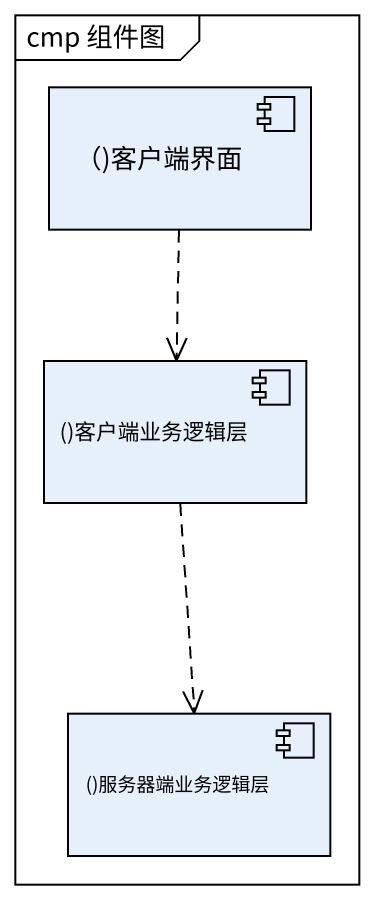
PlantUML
@startuml
mainframe cmp 组件图
component "（)客户端界面" as 客户端界面
component "()客户端业务逻辑层" as 客户端业务逻辑层
component "()服务器端业务逻辑层" as 服务器端业务逻辑层
客户端界面 ..> 客户端业务逻辑层
客户端业务逻辑层 ..> 服务器端业务逻辑层
@enduml
